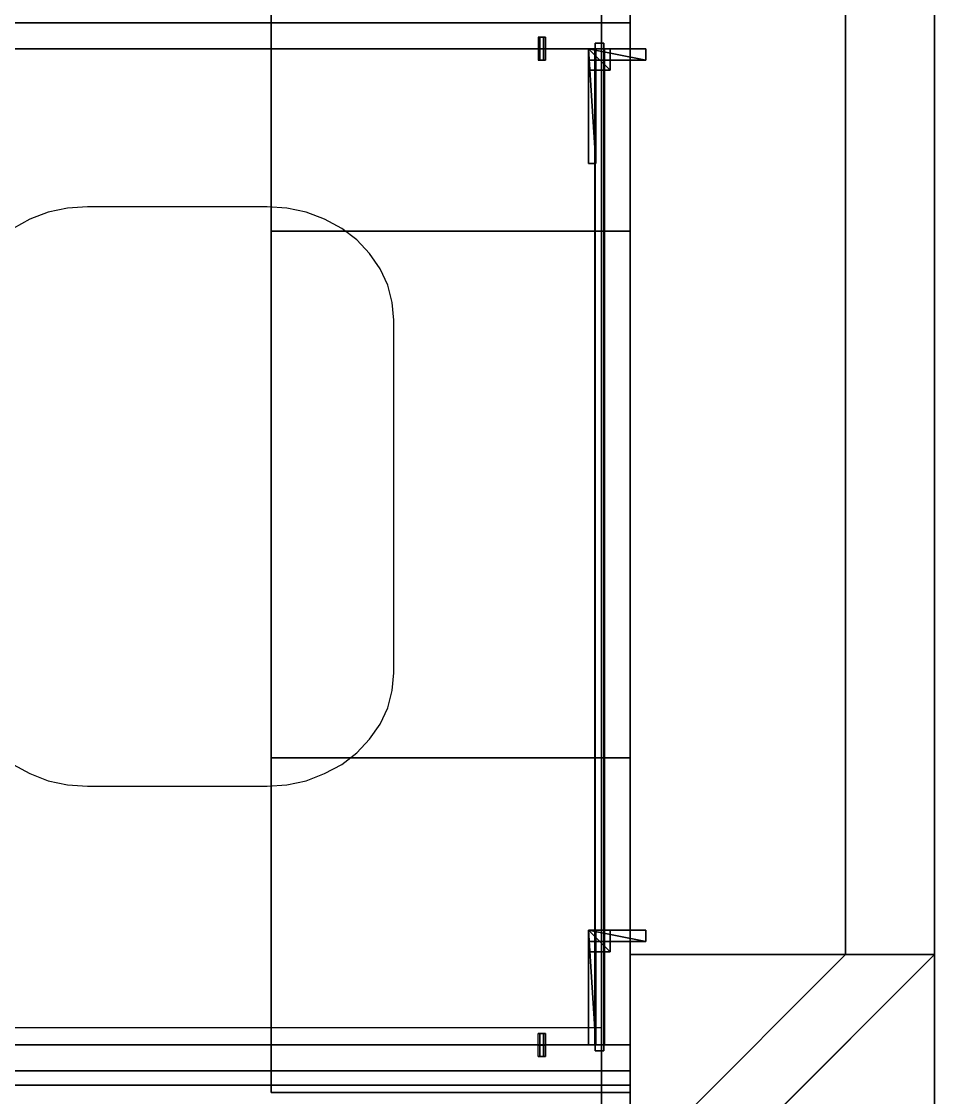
# Model space of a CAD drawing. Extents: x -150 to 6983, y -150 to 6527.
# Drawn here: x 6347 to 6983, y 4868 to 5618 of the extents above; entities that cross this region are included whole.
import ezdxf

# ---------------------------------------------------------------- set-up
doc = ezdxf.new("R2010")
doc.units = 0
for name, color, linetype in [('LAYER0', 7, 'CONTINUOUS'), ('LAYER100', 253, 'CONTINUOUS'), ('LAYER101', 253, 'CONTINUOUS'), ('LAYER102', 7, 'CONTINUOUS'), ('LAYER103', 45, 'CONTINUOUS'), ('LAYER104', 7, 'CONTINUOUS'), ('LAYER106', 7, 'CONTINUOUS'), ('LAYER107', 7, 'CONTINUOUS'), ('LAYER109', 254, 'CONTINUOUS'), ('LAYER111', 254, 'CONTINUOUS'), ('LAYER140', 7, 'CONTINUOUS'), ('LAYER164', 45, 'CONTINUOUS'), ('LAYER165', 45, 'CONTINUOUS'), ('LAYER168', 19, 'CONTINUOUS'), ('LAYER169', 19, 'CONTINUOUS'), ('LAYER171', 7, 'CONTINUOUS'), ('LAYER82', 7, 'CONTINUOUS'), ('LAYER83', 7, 'CONTINUOUS'), ('LAYER84', 7, 'CONTINUOUS'), ('LAYER85', 2, 'CONTINUOUS'), ('LAYER86', 7, 'CONTINUOUS'), ('LAYER87', 253, 'CONTINUOUS'), ('LAYER88', 253, 'CONTINUOUS'), ('LAYER89', 253, 'CONTINUOUS'), ('LAYER90', 253, 'CONTINUOUS'), ('LAYER91', 253, 'CONTINUOUS'), ('LAYER92', 253, 'CONTINUOUS'), ('LAYER93', 7, 'CONTINUOUS'), ('LAYER94', 2, 'CONTINUOUS'), ('LAYER95', 7, 'CONTINUOUS'), ('LAYER96', 253, 'CONTINUOUS'), ('LAYER97', 253, 'CONTINUOUS'), ('LAYER98', 253, 'CONTINUOUS'), ('LAYER99', 253, 'CONTINUOUS')]:
    doc.layers.add(name, color=color, linetype=linetype)

msp = doc.modelspace()

# ---------------------------------------------------------------- linework, layer by layer
at = {"layer": 'LAYER0', "invisible_edges": 1}
for points in [[(6983, 6527, -5), (-150, -150, -5), (-150, 6527, -5), (6983, 6527, -5)], [(-150, -150, -5), (6983, 6527, -5), (6983, -150, -5), (-150, -150, -5)], [(6983, -150), (-150, 6527), (-150, -150), (6983, -150)], [(-150, 6527), (6983, -150), (6983, 6527), (-150, 6527)], [(6983, 6527, -5), (6983, -150), (6983, -150, -5), (6983, 6527, -5)], [(6983, -150), (6983, 6527, -5), (6983, 6527), (6983, -150)]]:
    msp.add_3dface(points, dxfattribs=at)
at = {"layer": 'LAYER100'}
for points in [[(6742, 5591, 833), (6782, 5591, 833), (6742, 5599, 833), (6742, 5591, 833)], [(6742, 5599, 833), (6782, 5591, 833), (6782, 5599, 833), (6742, 5599, 833)], [(6742, 5599, 833), (6782, 5599, 833), (6742, 5599, 825), (6742, 5599, 833)], [(6742, 5599, 825), (6782, 5599, 833), (6782, 5599, 825), (6742, 5599, 825)], [(6742, 5591, 833), (6742, 5599, 833), (6742, 5591, 825), (6742, 5591, 833)], [(6742, 5591, 825), (6742, 5599, 833), (6742, 5599, 825), (6742, 5591, 825)], [(6742, 5591, 825), (6742, 5599, 825), (6782, 5591, 825), (6742, 5591, 825)], [(6782, 5591, 825), (6742, 5599, 825), (6782, 5599, 825), (6782, 5591, 825)], [(6782, 5591, 825), (6782, 5599, 825), (6782, 5591, 833), (6782, 5591, 825)], [(6782, 5591, 833), (6782, 5599, 825), (6782, 5599, 833), (6782, 5591, 833)], [(6742, 5591, 825), (6782, 5591, 825), (6742, 5591, 833), (6742, 5591, 825)], [(6742, 5591, 833), (6782, 5591, 825), (6782, 5591, 833), (6742, 5591, 833)]]:
    msp.add_3dface(points, dxfattribs=at)
at = {"layer": 'LAYER101'}
for points in [[(6742, 5519, 833), (6747, 5519, 833), (6742, 5599, 833), (6742, 5519, 833)], [(6742, 5599, 833), (6747, 5519, 833), (6747, 5599, 833), (6742, 5599, 833)], [(6742, 5599, 833), (6747, 5599, 833), (6742, 5599, 817), (6742, 5599, 833)], [(6742, 5599, 817), (6747, 5599, 833), (6747, 5599, 817), (6742, 5599, 817)], [(6742, 5519, 833), (6742, 5599, 833), (6742, 5519, 817), (6742, 5519, 833)], [(6742, 5519, 817), (6742, 5599, 833), (6742, 5599, 817), (6742, 5519, 817)], [(6742, 5519, 817), (6742, 5599, 817), (6747, 5519, 817), (6742, 5519, 817)], [(6747, 5519, 817), (6742, 5599, 817), (6747, 5599, 817), (6747, 5519, 817)], [(6747, 5519, 817), (6747, 5599, 817), (6747, 5519, 833), (6747, 5519, 817)], [(6747, 5519, 833), (6747, 5599, 817), (6747, 5599, 833), (6747, 5519, 833)], [(6742, 5519, 817), (6747, 5519, 817), (6742, 5519, 833), (6742, 5519, 817)], [(6742, 5519, 833), (6747, 5519, 817), (6747, 5519, 833), (6742, 5519, 833)]]:
    msp.add_3dface(points, dxfattribs=at)
at = {"layer": 'LAYER102', "invisible_edges": 1}
for points in [[(6771, 5617, 150), (6194, 5599, 150), (6194, 5617, 150), (6771, 5617, 150)], [(6194, 5599, 150), (6771, 5617, 150), (6771, 5599, 150), (6194, 5599, 150)], [(6771, 5599, 874), (6194, 5617, 874), (6194, 5599, 874), (6771, 5599, 874)], [(6194, 5617, 874), (6771, 5599, 874), (6771, 5617, 874), (6194, 5617, 874)], [(6194, 5617, 874), (6771, 5617, 150), (6194, 5617, 150), (6194, 5617, 874)], [(6771, 5617, 150), (6194, 5617, 874), (6771, 5617, 874), (6771, 5617, 150)], [(6771, 5617, 150), (6771, 5599, 874), (6771, 5599, 150), (6771, 5617, 150)], [(6771, 5599, 874), (6771, 5617, 150), (6771, 5617, 874), (6771, 5599, 874)], [(6771, 5599, 874), (6194, 5599, 150), (6771, 5599, 150), (6771, 5599, 874)], [(6194, 5599, 150), (6771, 5599, 874), (6194, 5599, 874), (6194, 5599, 150)]]:
    msp.add_3dface(points, dxfattribs=at)
at = {"layer": 'LAYER103', "invisible_edges": 1}
for points in [[(6771, 4905, 150), (6194, 4905, 874), (6771, 4905, 874), (6771, 4905, 150)], [(6194, 4905, 874), (6771, 4905, 150), (6194, 4905, 150), (6194, 4905, 874)], [(6771, 4905, 150), (6194, 4887, 150), (6194, 4905, 150), (6771, 4905, 150)], [(6194, 4887, 150), (6771, 4905, 150), (6771, 4887, 150), (6194, 4887, 150)], [(6771, 4887, 874), (6194, 4905, 874), (6194, 4887, 874), (6771, 4887, 874)], [(6194, 4905, 874), (6771, 4887, 874), (6771, 4905, 874), (6194, 4905, 874)], [(6771, 4887, 874), (6771, 4905, 150), (6771, 4905, 874), (6771, 4887, 874)], [(6771, 4905, 150), (6771, 4887, 874), (6771, 4887, 150), (6771, 4905, 150)], [(6194, 4887, 150), (6771, 4887, 874), (6194, 4887, 874), (6194, 4887, 150)], [(6771, 4887, 874), (6194, 4887, 150), (6771, 4887, 150), (6771, 4887, 874)]]:
    msp.add_3dface(points, dxfattribs=at)
at = {"layer": 'LAYER104', "invisible_edges": 1}
for points in [[(6746.7, 5603, 873.5), (6752.7, 4901, 873.5), (6752.7, 5603, 873.5), (6746.7, 5603, 873.5)], [(6752.7, 4901, 873.5), (6746.7, 5603, 873.5), (6746.7, 4901, 873.5), (6752.7, 4901, 873.5)], [(6752.7, 5603, 165), (6746.7, 5603, 873.5), (6752.7, 5603, 873.5), (6752.7, 5603, 165)], [(6746.7, 5603, 873.5), (6752.7, 5603, 165), (6746.7, 5603, 165), (6746.7, 5603, 873.5)], [(6746.7, 4901, 165), (6752.7, 5603, 165), (6752.7, 4901, 165), (6746.7, 4901, 165)], [(6752.7, 5603, 165), (6746.7, 4901, 165), (6746.7, 5603, 165), (6752.7, 5603, 165)], [(6746.7, 5603, 873.5), (6746.7, 4901, 165), (6746.7, 4901, 873.5), (6746.7, 5603, 873.5)], [(6746.7, 4901, 165), (6746.7, 5603, 873.5), (6746.7, 5603, 165), (6746.7, 4901, 165)], [(6752.7, 5603, 165), (6752.7, 4901, 873.5), (6752.7, 4901, 165), (6752.7, 5603, 165)], [(6752.7, 4901, 873.5), (6752.7, 5603, 165), (6752.7, 5603, 873.5), (6752.7, 4901, 873.5)], [(6746.7, 4901, 165), (6752.7, 4901, 873.5), (6746.7, 4901, 873.5), (6746.7, 4901, 165)], [(6752.7, 4901, 873.5), (6746.7, 4901, 165), (6752.7, 4901, 165), (6752.7, 4901, 873.5)]]:
    msp.add_3dface(points, dxfattribs=at)
at = {"layer": 'LAYER106', "invisible_edges": 1}
for points in [[(6753, 5599, 873.5), (6771, 4905, 873.5), (6771, 5599, 873.5), (6753, 5599, 873.5)], [(6771, 4905, 873.5), (6753, 5599, 873.5), (6753, 4905, 873.5), (6771, 4905, 873.5)], [(6771, 5599, 753.5), (6753, 5599, 873.5), (6771, 5599, 873.5), (6771, 5599, 753.5)], [(6753, 5599, 873.5), (6771, 5599, 753.5), (6753, 5599, 753.5), (6753, 5599, 873.5)], [(6753, 4905, 753.5), (6771, 5599, 753.5), (6771, 4905, 753.5), (6753, 4905, 753.5)], [(6771, 5599, 753.5), (6753, 4905, 753.5), (6753, 5599, 753.5), (6771, 5599, 753.5)], [(6753, 5599, 873.5), (6753, 4905, 753.5), (6753, 4905, 873.5), (6753, 5599, 873.5)], [(6753, 4905, 753.5), (6753, 5599, 873.5), (6753, 5599, 753.5), (6753, 4905, 753.5)], [(6771, 5599, 753.5), (6771, 4905, 873.5), (6771, 4905, 753.5), (6771, 5599, 753.5)], [(6771, 4905, 873.5), (6771, 5599, 753.5), (6771, 5599, 873.5), (6771, 4905, 873.5)], [(6753, 4905, 753.5), (6771, 4905, 873.5), (6753, 4905, 873.5), (6753, 4905, 753.5)], [(6771, 4905, 873.5), (6753, 4905, 753.5), (6771, 4905, 753.5), (6771, 4905, 873.5)]]:
    msp.add_3dface(points, dxfattribs=at)
at = {"layer": 'LAYER107', "invisible_edges": 1}
for points in [[(6746.4, 4905, 503), (6214, 5599, 503), (6746.4, 5599, 503), (6746.4, 4905, 503)], [(6214, 5599, 503), (6746.4, 4905, 503), (6214, 4905, 503), (6214, 5599, 503)], [(6746.4, 5599, 521), (6214, 5599, 503), (6214, 5599, 521), (6746.4, 5599, 521)], [(6214, 5599, 503), (6746.4, 5599, 521), (6746.4, 5599, 503), (6214, 5599, 503)], [(6214, 4905, 521), (6746.4, 5599, 521), (6214, 5599, 521), (6214, 4905, 521)], [(6746.4, 5599, 521), (6214, 4905, 521), (6746.4, 4905, 521), (6746.4, 5599, 521)], [(6746.4, 5599, 521), (6746.4, 4905, 503), (6746.4, 5599, 503), (6746.4, 5599, 521)], [(6746.4, 4905, 503), (6746.4, 5599, 521), (6746.4, 4905, 521), (6746.4, 4905, 503)], [(6746.4, 4905, 503), (6214, 4905, 521), (6214, 4905, 503), (6746.4, 4905, 503)], [(6214, 4905, 521), (6746.4, 4905, 503), (6746.4, 4905, 521), (6214, 4905, 521)]]:
    msp.add_3dface(points, dxfattribs=at)
at = {"layer": 'LAYER109'}
for points in [[(6706.9, 5607, 500.5), (6711.9, 5607, 500.5), (6710.65, 5607, 502.665), (6708.15, 5607, 502.665)], [(6706.9, 5607, 500.5), (6708.15, 5607, 498.335), (6710.65, 5607, 498.335), (6711.9, 5607, 500.5)], [(6712.4, 5599.05, 500.5), (6706.4, 5599.05, 500.5), (6707.9, 5599.05, 503.098), (6710.9, 5599.05, 503.098)], [(6712.4, 5599.05, 500.5), (6706.4, 5599.05, 500.5), (6707.9, 5599.05, 497.902), (6710.9, 5599.05, 497.902)], [(6712.4, 5598.95, 500.5), (6706.4, 5598.95, 500.5), (6707.9, 5598.95, 503.098), (6710.9, 5598.95, 503.098)], [(6712.4, 5598.95, 500.5), (6706.4, 5598.95, 500.5), (6707.9, 5598.95, 497.902), (6710.9, 5598.95, 497.902)], [(6706.9, 5591, 500.5), (6711.9, 5591, 500.5), (6710.65, 5591, 502.665), (6708.15, 5591, 502.665)], [(6706.9, 5591, 500.5), (6708.15, 5591, 498.335), (6710.65, 5591, 498.335), (6711.9, 5591, 500.5)]]:
    msp.add_3dface(points, dxfattribs=at)
at = {"layer": 'LAYER111'}
for points in [[(6706.9, 4913, 500.5), (6711.9, 4913, 500.5), (6710.65, 4913, 502.665), (6708.15, 4913, 502.665)], [(6706.9, 4913, 500.5), (6708.15, 4913, 498.335), (6710.65, 4913, 498.335), (6711.9, 4913, 500.5)], [(6712.4, 4905.05, 500.5), (6706.4, 4905.05, 500.5), (6707.9, 4905.05, 503.098), (6710.9, 4905.05, 503.098)], [(6712.4, 4905.05, 500.5), (6706.4, 4905.05, 500.5), (6707.9, 4905.05, 497.902), (6710.9, 4905.05, 497.902)], [(6712.4, 4904.95, 500.5), (6706.4, 4904.95, 500.5), (6707.9, 4904.95, 503.098), (6710.9, 4904.95, 503.098)], [(6712.4, 4904.95, 500.5), (6706.4, 4904.95, 500.5), (6707.9, 4904.95, 497.902), (6710.9, 4904.95, 497.902)], [(6706.9, 4897, 500.5), (6711.9, 4897, 500.5), (6710.65, 4897, 502.665), (6708.15, 4897, 502.665)], [(6706.9, 4897, 500.5), (6708.15, 4897, 498.335), (6710.65, 4897, 498.335), (6711.9, 4897, 500.5)]]:
    msp.add_3dface(points, dxfattribs=at)
at = {"layer": 'LAYER140', "invisible_edges": 1}
for points in [[(6771, 5635, 150), (6194, 5617, 150), (6194, 5635, 150), (6771, 5635, 150)], [(6194, 5617, 150), (6771, 5635, 150), (6771, 5617, 150), (6194, 5617, 150)], [(6771, 5617, 874), (6194, 5635, 874), (6194, 5617, 874), (6771, 5617, 874)], [(6194, 5635, 874), (6771, 5617, 874), (6771, 5635, 874), (6194, 5635, 874)], [(6771, 5617, 874), (6771, 5635, 150), (6771, 5635, 874), (6771, 5617, 874)], [(6771, 5635, 150), (6771, 5617, 874), (6771, 5617, 150), (6771, 5635, 150)], [(6194, 5617, 150), (6771, 5617, 874), (6194, 5617, 874), (6194, 5617, 150)], [(6771, 5617, 874), (6194, 5617, 150), (6771, 5617, 150), (6771, 5617, 874)]]:
    msp.add_3dface(points, dxfattribs=at)
at = {"layer": 'LAYER164', "invisible_edges": 1}
for points in [[(6771, 5105, 1564), (6521, 5705, 1564), (6771, 5705, 1564), (6771, 5105, 1564)], [(6521, 5705, 1564), (6771, 5105, 1564), (6521, 5105, 1564), (6521, 5705, 1564)], [(6521, 5105, 1589), (6521, 5705, 1564), (6521, 5105, 1564), (6521, 5105, 1589)], [(6521, 5705, 1564), (6521, 5105, 1589), (6521, 5705, 1589), (6521, 5705, 1564)], [(6521, 5105, 1589), (6771, 5705, 1589), (6521, 5705, 1589), (6521, 5105, 1589)], [(6771, 5705, 1589), (6521, 5105, 1589), (6771, 5105, 1589), (6771, 5705, 1589)], [(6771, 5705, 1589), (6771, 5105, 1564), (6771, 5705, 1564), (6771, 5705, 1589)], [(6771, 5105, 1564), (6771, 5705, 1589), (6771, 5105, 1589), (6771, 5105, 1564)], [(6771, 5105, 1564), (6521, 5105, 1589), (6521, 5105, 1564), (6771, 5105, 1564)], [(6521, 5105, 1589), (6771, 5105, 1564), (6771, 5105, 1589), (6521, 5105, 1589)]]:
    msp.add_3dface(points, dxfattribs=at)
at = {"layer": 'LAYER165', "invisible_edges": 1}
for points in [[(6771, 4872, 1985.5), (6521, 5472, 1985.5), (6771, 5472, 1985.5), (6771, 4872, 1985.5)], [(6521, 5472, 1985.5), (6771, 4872, 1985.5), (6521, 4872, 1985.5), (6521, 5472, 1985.5)], [(6771, 5472, 2010.5), (6521, 5472, 1985.5), (6521, 5472, 2010.5), (6771, 5472, 2010.5)], [(6521, 5472, 1985.5), (6771, 5472, 2010.5), (6771, 5472, 1985.5), (6521, 5472, 1985.5)], [(6521, 4872, 2010.5), (6521, 5472, 1985.5), (6521, 4872, 1985.5), (6521, 4872, 2010.5)], [(6521, 5472, 1985.5), (6521, 4872, 2010.5), (6521, 5472, 2010.5), (6521, 5472, 1985.5)], [(6521, 4872, 2010.5), (6771, 5472, 2010.5), (6521, 5472, 2010.5), (6521, 4872, 2010.5)], [(6771, 5472, 2010.5), (6521, 4872, 2010.5), (6771, 4872, 2010.5), (6771, 5472, 2010.5)], [(6771, 5472, 2010.5), (6771, 4872, 1985.5), (6771, 5472, 1985.5), (6771, 5472, 2010.5)], [(6771, 4872, 1985.5), (6771, 5472, 2010.5), (6771, 4872, 2010.5), (6771, 4872, 1985.5)], [(6771, 4872, 1985.5), (6521, 4872, 2010.5), (6521, 4872, 1985.5), (6771, 4872, 1985.5)], [(6521, 4872, 2010.5), (6771, 4872, 1985.5), (6771, 4872, 2010.5), (6521, 4872, 2010.5)]]:
    msp.add_3dface(points, dxfattribs=at)
at = {"layer": 'LAYER168'}
for points, invisible_edges in [([(6771, 4877, 874), (6739.48, 5801.15, 874), (6771, 6377, 874), (6771, 4877, 874)], 3), ([(6771, 6377, 912), (6751, 5738, 912), (6771, 4877, 912), (6771, 6377, 912)], 3), ([(6771, 6377, 874), (6771, 4877, 912), (6771, 4877, 874), (6771, 6377, 874)], 1), ([(6771, 4877, 912), (6771, 6377, 874), (6771, 6377, 912), (6771, 4877, 912)], 1), ([(6330.61, 5465.83, 874), (6256.1, 5801.15, 874), (6739.48, 5801.15, 874), (6330.61, 5465.83, 874)], 5), ([(6330.61, 5465.83, 874), (6739.48, 5801.15, 874), (6341.13, 5473.82, 874), (6330.61, 5465.83, 874)], 3), ([(6341.13, 5473.82, 874), (6739.48, 5801.15, 874), (6352.79, 5480.39, 874), (6341.13, 5473.82, 874)], 3), ([(6352.79, 5480.39, 874), (6739.48, 5801.15, 874), (6365.6, 5485.1, 874), (6352.79, 5480.39, 874)], 3), ([(6365.6, 5485.1, 874), (6739.48, 5801.15, 874), (6379.09, 5487.97, 874), (6365.6, 5485.1, 874)], 3), ([(6379.09, 5487.97, 874), (6739.48, 5801.15, 874), (6393.04, 5489, 874), (6379.09, 5487.97, 874)], 3), ([(6393.04, 5489, 874), (6739.48, 5801.15, 874), (6518.13, 5489, 874), (6393.04, 5489, 874)], 3), ([(6518.13, 5489, 874), (6739.48, 5801.15, 874), (6531.85, 5487.97, 874), (6518.13, 5489, 874)], 3), ([(6531.85, 5487.97, 874), (6739.48, 5801.15, 874), (6545.34, 5485.1, 874), (6531.85, 5487.97, 874)], 3), ([(6545.34, 5485.1, 874), (6739.48, 5801.15, 874), (6558.15, 5480.39, 874), (6545.34, 5485.1, 874)], 3), ([(6558.15, 5480.39, 874), (6739.48, 5801.15, 874), (6570.04, 5473.82, 874), (6558.15, 5480.39, 874)], 3), ([(6570.04, 5473.82, 874), (6739.48, 5801.15, 874), (6580.56, 5465.83, 874), (6570.04, 5473.82, 874)], 3), ([(6580.56, 5465.83, 874), (6739.48, 5801.15, 874), (6589.47, 5456.39, 874), (6580.56, 5465.83, 874)], 3), ([(6589.47, 5456.39, 874), (6739.48, 5801.15, 874), (6596.79, 5445.73, 874), (6589.47, 5456.39, 874)], 3), ([(6596.79, 5445.73, 874), (6739.48, 5801.15, 874), (6602.05, 5434.24, 874), (6596.79, 5445.73, 874)], 3), ([(6602.05, 5434.24, 874), (6739.48, 5801.15, 874), (6605.25, 5422.35, 874), (6602.05, 5434.24, 874)], 3), ([(6605.25, 5422.35, 874), (6739.48, 5801.15, 874), (6606.4, 5409.84, 874), (6605.25, 5422.35, 874)], 3), ([(6771, 4877, 874), (6606.4, 5164.36, 874), (6739.48, 5801.15, 874), (6771, 4877, 874)], 7), ([(6606.4, 5409.84, 874), (6739.48, 5801.15, 874), (6606.4, 5164.36, 874), (6606.4, 5409.84, 874)], 3), ([(6751, 4917, 912), (6771, 4877, 912), (6751, 5738, 912), (6751, 4917, 912)], 3), ([(6771, 4877, 874), (6605.25, 5152.06, 874), (6606.4, 5164.36, 874), (6771, 4877, 874)], 5), ([(6771, 4877, 874), (6602.05, 5139.96, 874), (6605.25, 5152.06, 874), (6771, 4877, 874)], 5), ([(6771, 4877, 874), (6596.79, 5128.48, 874), (6602.05, 5139.96, 874), (6771, 4877, 874)], 5), ([(6771, 4877, 874), (6589.47, 5118.02, 874), (6596.79, 5128.48, 874), (6771, 4877, 874)], 5), ([(6771, 4877, 874), (6580.56, 5108.58, 874), (6589.47, 5118.02, 874), (6771, 4877, 874)], 5), ([(6771, 4877, 874), (6570.04, 5100.38, 874), (6580.56, 5108.58, 874), (6771, 4877, 874)], 5), ([(6352.79, 5094.02, 874), (6164, 4877, 874), (6341.13, 5100.38, 874), (6352.79, 5094.02, 874)], 3), ([(6771, 4877, 874), (6558.15, 5094.02, 874), (6570.04, 5100.38, 874), (6771, 4877, 874)], 5), ([(6164, 4877, 874), (6352.79, 5094.02, 874), (6771, 4877, 874), (6164, 4877, 874)], 3), ([(6771, 4877, 874), (6352.79, 5094.02, 874), (6365.6, 5089.1, 874), (6771, 4877, 874)], 5), ([(6771, 4877, 874), (6545.34, 5089.1, 874), (6558.15, 5094.02, 874), (6771, 4877, 874)], 5), ([(6771, 4877, 874), (6365.6, 5089.1, 874), (6379.09, 5086.23, 874), (6771, 4877, 874)], 5), ([(6771, 4877, 874), (6379.09, 5086.23, 874), (6393.04, 5085.21, 874), (6771, 4877, 874)], 5), ([(6771, 4877, 874), (6393.04, 5085.21, 874), (6518.13, 5085.21, 874), (6771, 4877, 874)], 5), ([(6771, 4877, 874), (6518.13, 5085.21, 874), (6531.85, 5086.23, 874), (6771, 4877, 874)], 5), ([(6771, 4877, 874), (6531.85, 5086.23, 874), (6545.34, 5089.1, 874), (6771, 4877, 874)], 5), ([(6204, 4917, 912), (6164, 4877, 912), (6771, 4877, 912), (6204, 4917, 912)], 5), ([(6204, 4917, 912), (6771, 4877, 912), (6751, 4917, 912), (6204, 4917, 912)], 3), ([(6771, 4877, 912), (6164, 4877, 874), (6771, 4877, 874), (6771, 4877, 912)], 1), ([(6164, 4877, 874), (6771, 4877, 912), (6164, 4877, 912), (6164, 4877, 874)], 1)]:
    msp.add_3dface(points, dxfattribs=dict(at, invisible_edges=invisible_edges))
at = {"layer": 'LAYER169'}
for points, invisible_edges in [([(6751, 6357, 912), (6771, 6377, 912), (6751, 4877, 912), (6751, 6357, 912)], 3), ([(6751, 4877, 912), (6771, 6377, 912), (6771, 4877, 912), (6751, 4877, 912)], 1), ([(6771, 6377, 963), (6751, 6357, 963), (6771, 4877, 963), (6771, 6377, 963)], 3), ([(6771, 6377, 912), (6771, 4877, 963), (6771, 4877, 912), (6771, 6377, 912)], 1), ([(6771, 4877, 963), (6771, 6377, 912), (6771, 6377, 963), (6771, 4877, 963)], 1), ([(6751, 6357, 963), (6751, 4877, 912), (6751, 4877, 963), (6751, 6357, 963)], 1), ([(6751, 4877, 912), (6751, 6357, 963), (6751, 6357, 912), (6751, 4877, 912)], 1), ([(6771, 4877, 963), (6751, 6357, 963), (6751, 4877, 963), (6771, 4877, 963)], 1), ([(6771, 4877, 963), (6751, 4877, 912), (6771, 4877, 912), (6771, 4877, 963)], 1), ([(6751, 4877, 912), (6771, 4877, 963), (6751, 4877, 963), (6751, 4877, 912)], 1)]:
    msp.add_3dface(points, dxfattribs=dict(at, invisible_edges=invisible_edges))
at = {"layer": 'LAYER171'}
for points, invisible_edges in [([(6751, 6357), (6771, 6377), (6751, 4798), (6751, 6357)], 3), ([(6751, 4798), (6771, 6377), (6771, 4818), (6751, 4798)], 5), ([(6771, 6377, 100), (6751, 6357, 100), (6771, 4818, 100), (6771, 6377, 100)], 3), ([(6771, 6377), (6771, 4818, 100), (6771, 4818), (6771, 6377)], 1), ([(6771, 4818, 100), (6771, 6377), (6771, 6377, 100), (6771, 4818, 100)], 1), ([(6751, 6357, 100), (6751, 4798), (6751, 4798, 100), (6751, 6357, 100)], 1), ([(6751, 4798), (6751, 6357, 100), (6751, 6357), (6751, 4798)], 1), ([(6751, 4798, 100), (6771, 4818, 100), (6751, 6357, 100), (6751, 4798, 100)], 3)]:
    msp.add_3dface(points, dxfattribs=dict(at, invisible_edges=invisible_edges))
at = {"layer": 'LAYER82'}
for points in [[(6983, 4818), (6833, 4818), (6983, 4968), (6983, 4818)], [(6983, 4968, 2407), (6833, 4818, 2407), (6983, 4818, 2407), (6983, 4968, 2407)]]:
    msp.add_3dface(points, dxfattribs=at)
at = {"layer": 'LAYER82', "invisible_edges": 1}
for points in [[(6983, 4968, 2407), (6833, 4818), (6833, 4818, 2407), (6983, 4968, 2407)], [(6833, 4818), (6983, 4968, 2407), (6983, 4968), (6833, 4818)], [(6983, 4818, 2407), (6983, 4968), (6983, 4968, 2407), (6983, 4818, 2407)], [(6983, 4968), (6983, 4818, 2407), (6983, 4818), (6983, 4968)]]:
    msp.add_3dface(points, dxfattribs=at)
at = {"layer": 'LAYER83', "invisible_edges": 1}
for points in [[(6983, 4968), (6771, 4818), (6771, 4968), (6983, 4968)], [(6771, 4818), (6983, 4968), (6833, 4818), (6771, 4818)], [(6771, 4968, 2407), (6983, 4968), (6771, 4968), (6771, 4968, 2407)], [(6983, 4968), (6771, 4968, 2407), (6983, 4968, 2407), (6983, 4968)], [(6771, 4968, 2407), (6771, 4818), (6771, 4818, 2407), (6771, 4968, 2407)], [(6771, 4818), (6771, 4968, 2407), (6771, 4968), (6771, 4818)], [(6833, 4818, 2407), (6771, 4968, 2407), (6771, 4818, 2407), (6833, 4818, 2407)], [(6771, 4968, 2407), (6833, 4818, 2407), (6983, 4968, 2407), (6771, 4968, 2407)], [(6983, 4968), (6833, 4818, 2407), (6833, 4818), (6983, 4968)], [(6833, 4818, 2407), (6983, 4968), (6983, 4968, 2407), (6833, 4818, 2407)]]:
    msp.add_3dface(points, dxfattribs=at)
at = {"layer": 'LAYER84'}
for points, invisible_edges in [([(6921, 6527), (6771, 4818), (6771, 6377), (6921, 6527)], 1), ([(6771, 4818), (6921, 6527), (6921, 4968), (6771, 4818)], 1), ([(6771, 6377, 2407), (6921, 4968, 2407), (6921, 6527, 2407), (6771, 6377, 2407)], 1), ([(6921, 6527), (6921, 4968, 2407), (6921, 4968), (6921, 6527)], 1), ([(6921, 4968, 2407), (6921, 6527), (6921, 6527, 2407), (6921, 4968, 2407)], 1), ([(6771, 6377), (6771, 5000.5, 391.5), (6771, 6377, 2407), (6771, 6377)], 3), ([(6771, 6377), (6771, 4940.5, 391.5), (6771, 5000.5, 391.5), (6771, 6377)], 5), ([(6771, 4818), (6771, 4940.5, 391.5), (6771, 6377), (6771, 4818)], 3), ([(6771, 5000.5, 471.5), (6771, 6377, 2407), (6771, 5000.5, 391.5), (6771, 5000.5, 471.5)], 3), ([(6771, 5000.5, 1122.5), (6771, 6377, 2407), (6771, 5000.5, 471.5), (6771, 5000.5, 1122.5)], 7), ([(6771, 5000.5, 1202.5), (6771, 6377, 2407), (6771, 5000.5, 1122.5), (6771, 5000.5, 1202.5)], 3), ([(6771, 4940.5, 1202.5), (6771, 6377, 2407), (6771, 5000.5, 1202.5), (6771, 4940.5, 1202.5)], 3), ([(6771, 4940.5, 1202.5), (6771, 4818, 2407), (6771, 6377, 2407), (6771, 4940.5, 1202.5)], 5), ([(6921, 4968, 2407), (6771, 6377, 2407), (6771, 4818, 2407), (6921, 4968, 2407)], 1), ([(6771, 4940.5, 471.5), (6771, 5000.5, 1122.5), (6771, 5000.5, 471.5), (6771, 4940.5, 471.5)], 3), ([(6771, 5000.5, 1122.5), (6771, 4940.5, 471.5), (6771, 4940.5, 1122.5), (6771, 5000.5, 1122.5)], 3), ([(6921, 4968), (6771, 4818, 2407), (6771, 4818), (6921, 4968)], 1), ([(6771, 4818, 2407), (6921, 4968), (6921, 4968, 2407), (6771, 4818, 2407)], 1), ([(6771, 4940.5, 391.5), (6771, 4818), (6771, 4940.5, 1202.5), (6771, 4940.5, 391.5)], 7), ([(6771, 4818, 2407), (6771, 4940.5, 1202.5), (6771, 4818), (6771, 4818, 2407)], 3)]:
    msp.add_3dface(points, dxfattribs=dict(at, invisible_edges=invisible_edges))
at = {"layer": 'LAYER85'}
for points in [[(6742, 4905, 833), (6747, 4905, 833), (6742, 4985, 833), (6742, 4905, 833)], [(6742, 4985, 833), (6747, 4905, 833), (6747, 4985, 833), (6742, 4985, 833)], [(6742, 4985, 833), (6747, 4985, 833), (6742, 4985, 810), (6742, 4985, 833)], [(6742, 4985, 810), (6747, 4985, 833), (6747, 4985, 810), (6742, 4985, 810)], [(6742, 4905, 833), (6742, 4985, 833), (6742, 4905, 810), (6742, 4905, 833)], [(6742, 4905, 810), (6742, 4985, 833), (6742, 4985, 810), (6742, 4905, 810)], [(6742, 4905, 810), (6742, 4985, 810), (6747, 4905, 810), (6742, 4905, 810)], [(6747, 4905, 810), (6742, 4985, 810), (6747, 4985, 810), (6747, 4905, 810)], [(6747, 4905, 810), (6747, 4985, 810), (6747, 4905, 833), (6747, 4905, 810)], [(6747, 4905, 833), (6747, 4985, 810), (6747, 4985, 833), (6747, 4905, 833)], [(6742, 4905, 810), (6747, 4905, 810), (6742, 4905, 833), (6742, 4905, 810)], [(6742, 4905, 833), (6747, 4905, 810), (6747, 4905, 833), (6742, 4905, 833)]]:
    msp.add_3dface(points, dxfattribs=at)
at = {"layer": 'LAYER86', "invisible_edges": 1}
for points in [[(6742, 4985, 810), (6742, 4905, 833), (6742, 4985, 833), (6742, 4985, 810)], [(6742, 4905, 833), (6742, 4985, 810), (6742, 4905, 810), (6742, 4905, 833)], [(6747, 4985, 833), (6742, 4905, 833), (6747, 4905, 833), (6747, 4985, 833)], [(6742, 4905, 833), (6747, 4985, 833), (6742, 4985, 833), (6742, 4905, 833)], [(6742, 4985, 810), (6747, 4905, 810), (6742, 4905, 810), (6742, 4985, 810)], [(6747, 4905, 810), (6742, 4985, 810), (6747, 4985, 810), (6747, 4905, 810)], [(6747, 4985, 833), (6742, 4985, 810), (6742, 4985, 833), (6747, 4985, 833)], [(6742, 4985, 810), (6747, 4985, 833), (6747, 4985, 810), (6742, 4985, 810)], [(6747, 4905, 810), (6747, 4985, 833), (6747, 4905, 833), (6747, 4905, 810)], [(6747, 4985, 833), (6747, 4905, 810), (6747, 4985, 810), (6747, 4985, 833)], [(6747, 4905, 810), (6742, 4905, 833), (6742, 4905, 810), (6747, 4905, 810)], [(6742, 4905, 833), (6747, 4905, 810), (6747, 4905, 833), (6742, 4905, 833)]]:
    msp.add_3dface(points, dxfattribs=at)
at = {"layer": 'LAYER87'}
for points in [[(6742, 4970, 833), (6757, 4970, 833), (6742, 4985, 833), (6742, 4970, 833)], [(6742, 4985, 833), (6757, 4970, 833), (6757, 4985, 833), (6742, 4985, 833)], [(6742, 4985, 833), (6757, 4985, 833), (6742, 4985, 818), (6742, 4985, 833)], [(6742, 4985, 818), (6757, 4985, 833), (6757, 4985, 818), (6742, 4985, 818)], [(6742, 4970, 833), (6742, 4985, 833), (6742, 4970, 818), (6742, 4970, 833)], [(6742, 4970, 818), (6742, 4985, 833), (6742, 4985, 818), (6742, 4970, 818)], [(6742, 4970, 818), (6742, 4985, 818), (6757, 4970, 818), (6742, 4970, 818)], [(6757, 4970, 818), (6742, 4985, 818), (6757, 4985, 818), (6757, 4970, 818)], [(6757, 4970, 818), (6757, 4985, 818), (6757, 4970, 833), (6757, 4970, 818)], [(6757, 4970, 833), (6757, 4985, 818), (6757, 4985, 833), (6757, 4970, 833)], [(6742, 4970, 818), (6757, 4970, 818), (6742, 4970, 833), (6742, 4970, 818)], [(6742, 4970, 833), (6757, 4970, 818), (6757, 4970, 833), (6742, 4970, 833)]]:
    msp.add_3dface(points, dxfattribs=at)
at = {"layer": 'LAYER88'}
for points in [[(6742, 4970, 833), (6757, 4970, 833), (6742, 4985, 833), (6742, 4970, 833)], [(6742, 4985, 833), (6757, 4970, 833), (6757, 4985, 833), (6742, 4985, 833)], [(6742, 4985, 833), (6757, 4985, 833), (6742, 4985, 818), (6742, 4985, 833)], [(6742, 4985, 818), (6757, 4985, 833), (6757, 4985, 818), (6742, 4985, 818)], [(6742, 4970, 833), (6742, 4985, 833), (6742, 4970, 818), (6742, 4970, 833)], [(6742, 4970, 818), (6742, 4985, 833), (6742, 4985, 818), (6742, 4970, 818)], [(6742, 4970, 818), (6742, 4985, 818), (6757, 4970, 818), (6742, 4970, 818)], [(6757, 4970, 818), (6742, 4985, 818), (6757, 4985, 818), (6757, 4970, 818)], [(6757, 4970, 818), (6757, 4985, 818), (6757, 4970, 833), (6757, 4970, 818)], [(6757, 4970, 833), (6757, 4985, 818), (6757, 4985, 833), (6757, 4970, 833)], [(6742, 4970, 818), (6757, 4970, 818), (6742, 4970, 833), (6742, 4970, 818)], [(6742, 4970, 833), (6757, 4970, 818), (6757, 4970, 833), (6742, 4970, 833)]]:
    msp.add_3dface(points, dxfattribs=at)
at = {"layer": 'LAYER89'}
for points in [[(6742, 4970, 833), (6757, 4970, 833), (6742, 4985, 833), (6742, 4970, 833)], [(6742, 4985, 833), (6757, 4970, 833), (6757, 4985, 833), (6742, 4985, 833)], [(6742, 4985, 833), (6757, 4985, 833), (6742, 4985, 818), (6742, 4985, 833)], [(6742, 4985, 818), (6757, 4985, 833), (6757, 4985, 818), (6742, 4985, 818)], [(6742, 4970, 833), (6742, 4985, 833), (6742, 4970, 818), (6742, 4970, 833)], [(6742, 4970, 818), (6742, 4985, 833), (6742, 4985, 818), (6742, 4970, 818)], [(6742, 4970, 818), (6742, 4985, 818), (6757, 4970, 818), (6742, 4970, 818)], [(6757, 4970, 818), (6742, 4985, 818), (6757, 4985, 818), (6757, 4970, 818)], [(6757, 4970, 818), (6757, 4985, 818), (6757, 4970, 833), (6757, 4970, 818)], [(6757, 4970, 833), (6757, 4985, 818), (6757, 4985, 833), (6757, 4970, 833)], [(6742, 4970, 818), (6757, 4970, 818), (6742, 4970, 833), (6742, 4970, 818)], [(6742, 4970, 833), (6757, 4970, 818), (6757, 4970, 833), (6742, 4970, 833)]]:
    msp.add_3dface(points, dxfattribs=at)
at = {"layer": 'LAYER90'}
for points in [[(6742, 4970, 833), (6757, 4970, 833), (6742, 4985, 833), (6742, 4970, 833)], [(6742, 4985, 833), (6757, 4970, 833), (6757, 4985, 833), (6742, 4985, 833)], [(6742, 4985, 833), (6757, 4985, 833), (6742, 4985, 818), (6742, 4985, 833)], [(6742, 4985, 818), (6757, 4985, 833), (6757, 4985, 818), (6742, 4985, 818)], [(6742, 4970, 833), (6742, 4985, 833), (6742, 4970, 818), (6742, 4970, 833)], [(6742, 4970, 818), (6742, 4985, 833), (6742, 4985, 818), (6742, 4970, 818)], [(6742, 4970, 818), (6742, 4985, 818), (6757, 4970, 818), (6742, 4970, 818)], [(6757, 4970, 818), (6742, 4985, 818), (6757, 4985, 818), (6757, 4970, 818)], [(6757, 4970, 818), (6757, 4985, 818), (6757, 4970, 833), (6757, 4970, 818)], [(6757, 4970, 833), (6757, 4985, 818), (6757, 4985, 833), (6757, 4970, 833)], [(6742, 4970, 818), (6757, 4970, 818), (6742, 4970, 833), (6742, 4970, 818)], [(6742, 4970, 833), (6757, 4970, 818), (6757, 4970, 833), (6742, 4970, 833)]]:
    msp.add_3dface(points, dxfattribs=at)
at = {"layer": 'LAYER91'}
for points in [[(6742, 4977, 833), (6782, 4977, 833), (6742, 4985, 833), (6742, 4977, 833)], [(6742, 4985, 833), (6782, 4977, 833), (6782, 4985, 833), (6742, 4985, 833)], [(6742, 4985, 833), (6782, 4985, 833), (6742, 4985, 825), (6742, 4985, 833)], [(6742, 4985, 825), (6782, 4985, 833), (6782, 4985, 825), (6742, 4985, 825)], [(6742, 4977, 833), (6742, 4985, 833), (6742, 4977, 825), (6742, 4977, 833)], [(6742, 4977, 825), (6742, 4985, 833), (6742, 4985, 825), (6742, 4977, 825)], [(6742, 4977, 825), (6742, 4985, 825), (6782, 4977, 825), (6742, 4977, 825)], [(6782, 4977, 825), (6742, 4985, 825), (6782, 4985, 825), (6782, 4977, 825)], [(6782, 4977, 825), (6782, 4985, 825), (6782, 4977, 833), (6782, 4977, 825)], [(6782, 4977, 833), (6782, 4985, 825), (6782, 4985, 833), (6782, 4977, 833)], [(6742, 4977, 825), (6782, 4977, 825), (6742, 4977, 833), (6742, 4977, 825)], [(6742, 4977, 833), (6782, 4977, 825), (6782, 4977, 833), (6742, 4977, 833)]]:
    msp.add_3dface(points, dxfattribs=at)
at = {"layer": 'LAYER92'}
for points in [[(6742, 4905, 833), (6747, 4905, 833), (6742, 4985, 833), (6742, 4905, 833)], [(6742, 4985, 833), (6747, 4905, 833), (6747, 4985, 833), (6742, 4985, 833)], [(6742, 4985, 833), (6747, 4985, 833), (6742, 4985, 817), (6742, 4985, 833)], [(6742, 4985, 817), (6747, 4985, 833), (6747, 4985, 817), (6742, 4985, 817)], [(6742, 4905, 833), (6742, 4985, 833), (6742, 4905, 817), (6742, 4905, 833)], [(6742, 4905, 817), (6742, 4985, 833), (6742, 4985, 817), (6742, 4905, 817)], [(6742, 4905, 817), (6742, 4985, 817), (6747, 4905, 817), (6742, 4905, 817)], [(6747, 4905, 817), (6742, 4985, 817), (6747, 4985, 817), (6747, 4905, 817)], [(6747, 4905, 817), (6747, 4985, 817), (6747, 4905, 833), (6747, 4905, 817)], [(6747, 4905, 833), (6747, 4985, 817), (6747, 4985, 833), (6747, 4905, 833)], [(6742, 4905, 817), (6747, 4905, 817), (6742, 4905, 833), (6742, 4905, 817)], [(6742, 4905, 833), (6747, 4905, 817), (6747, 4905, 833), (6742, 4905, 833)]]:
    msp.add_3dface(points, dxfattribs=at)
at = {"layer": 'LAYER93', "invisible_edges": 1}
for points in [[(6771, 4905, 151), (6194, 5599, 151), (6771, 5599, 151), (6771, 4905, 151)], [(6194, 5599, 151), (6771, 4905, 151), (6194, 4905, 151), (6194, 5599, 151)], [(6771, 5599, 169), (6194, 5599, 151), (6194, 5599, 169), (6771, 5599, 169)], [(6194, 5599, 151), (6771, 5599, 169), (6771, 5599, 151), (6194, 5599, 151)], [(6194, 4905, 169), (6771, 5599, 169), (6194, 5599, 169), (6194, 4905, 169)], [(6771, 5599, 169), (6194, 4905, 169), (6771, 4905, 169), (6771, 5599, 169)], [(6771, 5599, 169), (6771, 4905, 151), (6771, 5599, 151), (6771, 5599, 169)], [(6771, 4905, 151), (6771, 5599, 169), (6771, 4905, 169), (6771, 4905, 151)], [(6771, 4905, 151), (6194, 4905, 169), (6194, 4905, 151), (6771, 4905, 151)], [(6194, 4905, 169), (6771, 4905, 151), (6771, 4905, 169), (6194, 4905, 169)]]:
    msp.add_3dface(points, dxfattribs=at)
at = {"layer": 'LAYER94'}
for points in [[(6742, 5519, 833), (6747, 5519, 833), (6742, 5599, 833), (6742, 5519, 833)], [(6742, 5599, 833), (6747, 5519, 833), (6747, 5599, 833), (6742, 5599, 833)], [(6742, 5599, 833), (6747, 5599, 833), (6742, 5599, 810), (6742, 5599, 833)], [(6742, 5599, 810), (6747, 5599, 833), (6747, 5599, 810), (6742, 5599, 810)], [(6742, 5519, 833), (6742, 5599, 833), (6742, 5519, 810), (6742, 5519, 833)], [(6742, 5519, 810), (6742, 5599, 833), (6742, 5599, 810), (6742, 5519, 810)], [(6742, 5519, 810), (6742, 5599, 810), (6747, 5519, 810), (6742, 5519, 810)], [(6747, 5519, 810), (6742, 5599, 810), (6747, 5599, 810), (6747, 5519, 810)], [(6747, 5519, 810), (6747, 5599, 810), (6747, 5519, 833), (6747, 5519, 810)], [(6747, 5519, 833), (6747, 5599, 810), (6747, 5599, 833), (6747, 5519, 833)], [(6742, 5519, 810), (6747, 5519, 810), (6742, 5519, 833), (6742, 5519, 810)], [(6742, 5519, 833), (6747, 5519, 810), (6747, 5519, 833), (6742, 5519, 833)]]:
    msp.add_3dface(points, dxfattribs=at)
at = {"layer": 'LAYER95', "invisible_edges": 1}
for points in [[(6742, 5599, 810), (6742, 5519, 833), (6742, 5599, 833), (6742, 5599, 810)], [(6742, 5519, 833), (6742, 5599, 810), (6742, 5519, 810), (6742, 5519, 833)], [(6747, 5599, 833), (6742, 5519, 833), (6747, 5519, 833), (6747, 5599, 833)], [(6742, 5519, 833), (6747, 5599, 833), (6742, 5599, 833), (6742, 5519, 833)], [(6742, 5599, 810), (6747, 5519, 810), (6742, 5519, 810), (6742, 5599, 810)], [(6747, 5519, 810), (6742, 5599, 810), (6747, 5599, 810), (6747, 5519, 810)], [(6747, 5599, 833), (6742, 5599, 810), (6742, 5599, 833), (6747, 5599, 833)], [(6742, 5599, 810), (6747, 5599, 833), (6747, 5599, 810), (6742, 5599, 810)], [(6747, 5519, 810), (6747, 5599, 833), (6747, 5519, 833), (6747, 5519, 810)], [(6747, 5599, 833), (6747, 5519, 810), (6747, 5599, 810), (6747, 5599, 833)], [(6747, 5519, 810), (6742, 5519, 833), (6742, 5519, 810), (6747, 5519, 810)], [(6742, 5519, 833), (6747, 5519, 810), (6747, 5519, 833), (6742, 5519, 833)]]:
    msp.add_3dface(points, dxfattribs=at)
at = {"layer": 'LAYER96'}
for points in [[(6742, 5584, 833), (6757, 5584, 833), (6742, 5599, 833), (6742, 5584, 833)], [(6742, 5599, 833), (6757, 5584, 833), (6757, 5599, 833), (6742, 5599, 833)], [(6742, 5599, 833), (6757, 5599, 833), (6742, 5599, 818), (6742, 5599, 833)], [(6742, 5599, 818), (6757, 5599, 833), (6757, 5599, 818), (6742, 5599, 818)], [(6742, 5584, 833), (6742, 5599, 833), (6742, 5584, 818), (6742, 5584, 833)], [(6742, 5584, 818), (6742, 5599, 833), (6742, 5599, 818), (6742, 5584, 818)], [(6742, 5584, 818), (6742, 5599, 818), (6757, 5584, 818), (6742, 5584, 818)], [(6757, 5584, 818), (6742, 5599, 818), (6757, 5599, 818), (6757, 5584, 818)], [(6757, 5584, 818), (6757, 5599, 818), (6757, 5584, 833), (6757, 5584, 818)], [(6757, 5584, 833), (6757, 5599, 818), (6757, 5599, 833), (6757, 5584, 833)], [(6742, 5584, 818), (6757, 5584, 818), (6742, 5584, 833), (6742, 5584, 818)], [(6742, 5584, 833), (6757, 5584, 818), (6757, 5584, 833), (6742, 5584, 833)]]:
    msp.add_3dface(points, dxfattribs=at)
at = {"layer": 'LAYER97'}
for points in [[(6742, 5584, 833), (6757, 5584, 833), (6742, 5599, 833), (6742, 5584, 833)], [(6742, 5599, 833), (6757, 5584, 833), (6757, 5599, 833), (6742, 5599, 833)], [(6742, 5599, 833), (6757, 5599, 833), (6742, 5599, 818), (6742, 5599, 833)], [(6742, 5599, 818), (6757, 5599, 833), (6757, 5599, 818), (6742, 5599, 818)], [(6742, 5584, 833), (6742, 5599, 833), (6742, 5584, 818), (6742, 5584, 833)], [(6742, 5584, 818), (6742, 5599, 833), (6742, 5599, 818), (6742, 5584, 818)], [(6742, 5584, 818), (6742, 5599, 818), (6757, 5584, 818), (6742, 5584, 818)], [(6757, 5584, 818), (6742, 5599, 818), (6757, 5599, 818), (6757, 5584, 818)], [(6757, 5584, 818), (6757, 5599, 818), (6757, 5584, 833), (6757, 5584, 818)], [(6757, 5584, 833), (6757, 5599, 818), (6757, 5599, 833), (6757, 5584, 833)], [(6742, 5584, 818), (6757, 5584, 818), (6742, 5584, 833), (6742, 5584, 818)], [(6742, 5584, 833), (6757, 5584, 818), (6757, 5584, 833), (6742, 5584, 833)]]:
    msp.add_3dface(points, dxfattribs=at)
at = {"layer": 'LAYER98'}
for points in [[(6742, 5584, 833), (6757, 5584, 833), (6742, 5599, 833), (6742, 5584, 833)], [(6742, 5599, 833), (6757, 5584, 833), (6757, 5599, 833), (6742, 5599, 833)], [(6742, 5599, 833), (6757, 5599, 833), (6742, 5599, 818), (6742, 5599, 833)], [(6742, 5599, 818), (6757, 5599, 833), (6757, 5599, 818), (6742, 5599, 818)], [(6742, 5584, 833), (6742, 5599, 833), (6742, 5584, 818), (6742, 5584, 833)], [(6742, 5584, 818), (6742, 5599, 833), (6742, 5599, 818), (6742, 5584, 818)], [(6742, 5584, 818), (6742, 5599, 818), (6757, 5584, 818), (6742, 5584, 818)], [(6757, 5584, 818), (6742, 5599, 818), (6757, 5599, 818), (6757, 5584, 818)], [(6757, 5584, 818), (6757, 5599, 818), (6757, 5584, 833), (6757, 5584, 818)], [(6757, 5584, 833), (6757, 5599, 818), (6757, 5599, 833), (6757, 5584, 833)], [(6742, 5584, 818), (6757, 5584, 818), (6742, 5584, 833), (6742, 5584, 818)], [(6742, 5584, 833), (6757, 5584, 818), (6757, 5584, 833), (6742, 5584, 833)]]:
    msp.add_3dface(points, dxfattribs=at)
at = {"layer": 'LAYER99'}
for points in [[(6742, 5584, 833), (6757, 5584, 833), (6742, 5599, 833), (6742, 5584, 833)], [(6742, 5599, 833), (6757, 5584, 833), (6757, 5599, 833), (6742, 5599, 833)], [(6742, 5599, 833), (6757, 5599, 833), (6742, 5599, 818), (6742, 5599, 833)], [(6742, 5599, 818), (6757, 5599, 833), (6757, 5599, 818), (6742, 5599, 818)], [(6742, 5584, 833), (6742, 5599, 833), (6742, 5584, 818), (6742, 5584, 833)], [(6742, 5584, 818), (6742, 5599, 833), (6742, 5599, 818), (6742, 5584, 818)], [(6742, 5584, 818), (6742, 5599, 818), (6757, 5584, 818), (6742, 5584, 818)], [(6757, 5584, 818), (6742, 5599, 818), (6757, 5599, 818), (6757, 5584, 818)], [(6757, 5584, 818), (6757, 5599, 818), (6757, 5584, 833), (6757, 5584, 818)], [(6757, 5584, 833), (6757, 5599, 818), (6757, 5599, 833), (6757, 5584, 833)], [(6742, 5584, 818), (6757, 5584, 818), (6742, 5584, 833), (6742, 5584, 818)], [(6742, 5584, 833), (6757, 5584, 818), (6757, 5584, 833), (6742, 5584, 833)]]:
    msp.add_3dface(points, dxfattribs=at)

# ---------------------------------------------------------------- meshes
at = {"layer": 'LAYER109'}
mesh = msp.add_polymesh((2, 6), dxfattribs=dict(at, n_close=True))
for k, corner in enumerate([(6706.9, 5591, 500.5), (6708.15, 5591, 502.665), (6710.65, 5591, 502.665), (6711.9, 5591, 500.5), (6710.65, 5591, 498.335), (6708.15, 5591, 498.335), (6706.9, 5607, 500.5), (6708.15, 5607, 502.665), (6710.65, 5607, 502.665), (6711.9, 5607, 500.5), (6710.65, 5607, 498.335), (6708.15, 5607, 498.335)]):
    mesh.set_mesh_vertex(divmod(k, 6), corner)
mesh = msp.add_polymesh((2, 6), dxfattribs=dict(at, n_close=True))
for k, corner in enumerate([(6706.4, 5598.95, 500.5), (6707.9, 5598.95, 503.098), (6710.9, 5598.95, 503.098), (6712.4, 5598.95, 500.5), (6710.9, 5598.95, 497.902), (6707.9, 5598.95, 497.902), (6706.4, 5599.05, 500.5), (6707.9, 5599.05, 503.098), (6710.9, 5599.05, 503.098), (6712.4, 5599.05, 500.5), (6710.9, 5599.05, 497.902), (6707.9, 5599.05, 497.902)]):
    mesh.set_mesh_vertex(divmod(k, 6), corner)
at = {"layer": 'LAYER111'}
mesh = msp.add_polymesh((2, 6), dxfattribs=dict(at, n_close=True))
for k, corner in enumerate([(6706.9, 4913, 500.5), (6708.15, 4913, 502.665), (6710.65, 4913, 502.665), (6711.9, 4913, 500.5), (6710.65, 4913, 498.335), (6708.15, 4913, 498.335), (6706.9, 4897, 500.5), (6708.15, 4897, 502.665), (6710.65, 4897, 502.665), (6711.9, 4897, 500.5), (6710.65, 4897, 498.335), (6708.15, 4897, 498.335)]):
    mesh.set_mesh_vertex(divmod(k, 6), corner)
mesh = msp.add_polymesh((2, 6), dxfattribs=dict(at, n_close=True))
for k, corner in enumerate([(6706.4, 4905.05, 500.5), (6707.9, 4905.05, 503.098), (6710.9, 4905.05, 503.098), (6712.4, 4905.05, 500.5), (6710.9, 4905.05, 497.902), (6707.9, 4905.05, 497.902), (6706.4, 4904.95, 500.5), (6707.9, 4904.95, 503.098), (6710.9, 4904.95, 503.098), (6712.4, 4904.95, 500.5), (6710.9, 4904.95, 497.902), (6707.9, 4904.95, 497.902)]):
    mesh.set_mesh_vertex(divmod(k, 6), corner)

doc.saveas('drawing.dxf')
